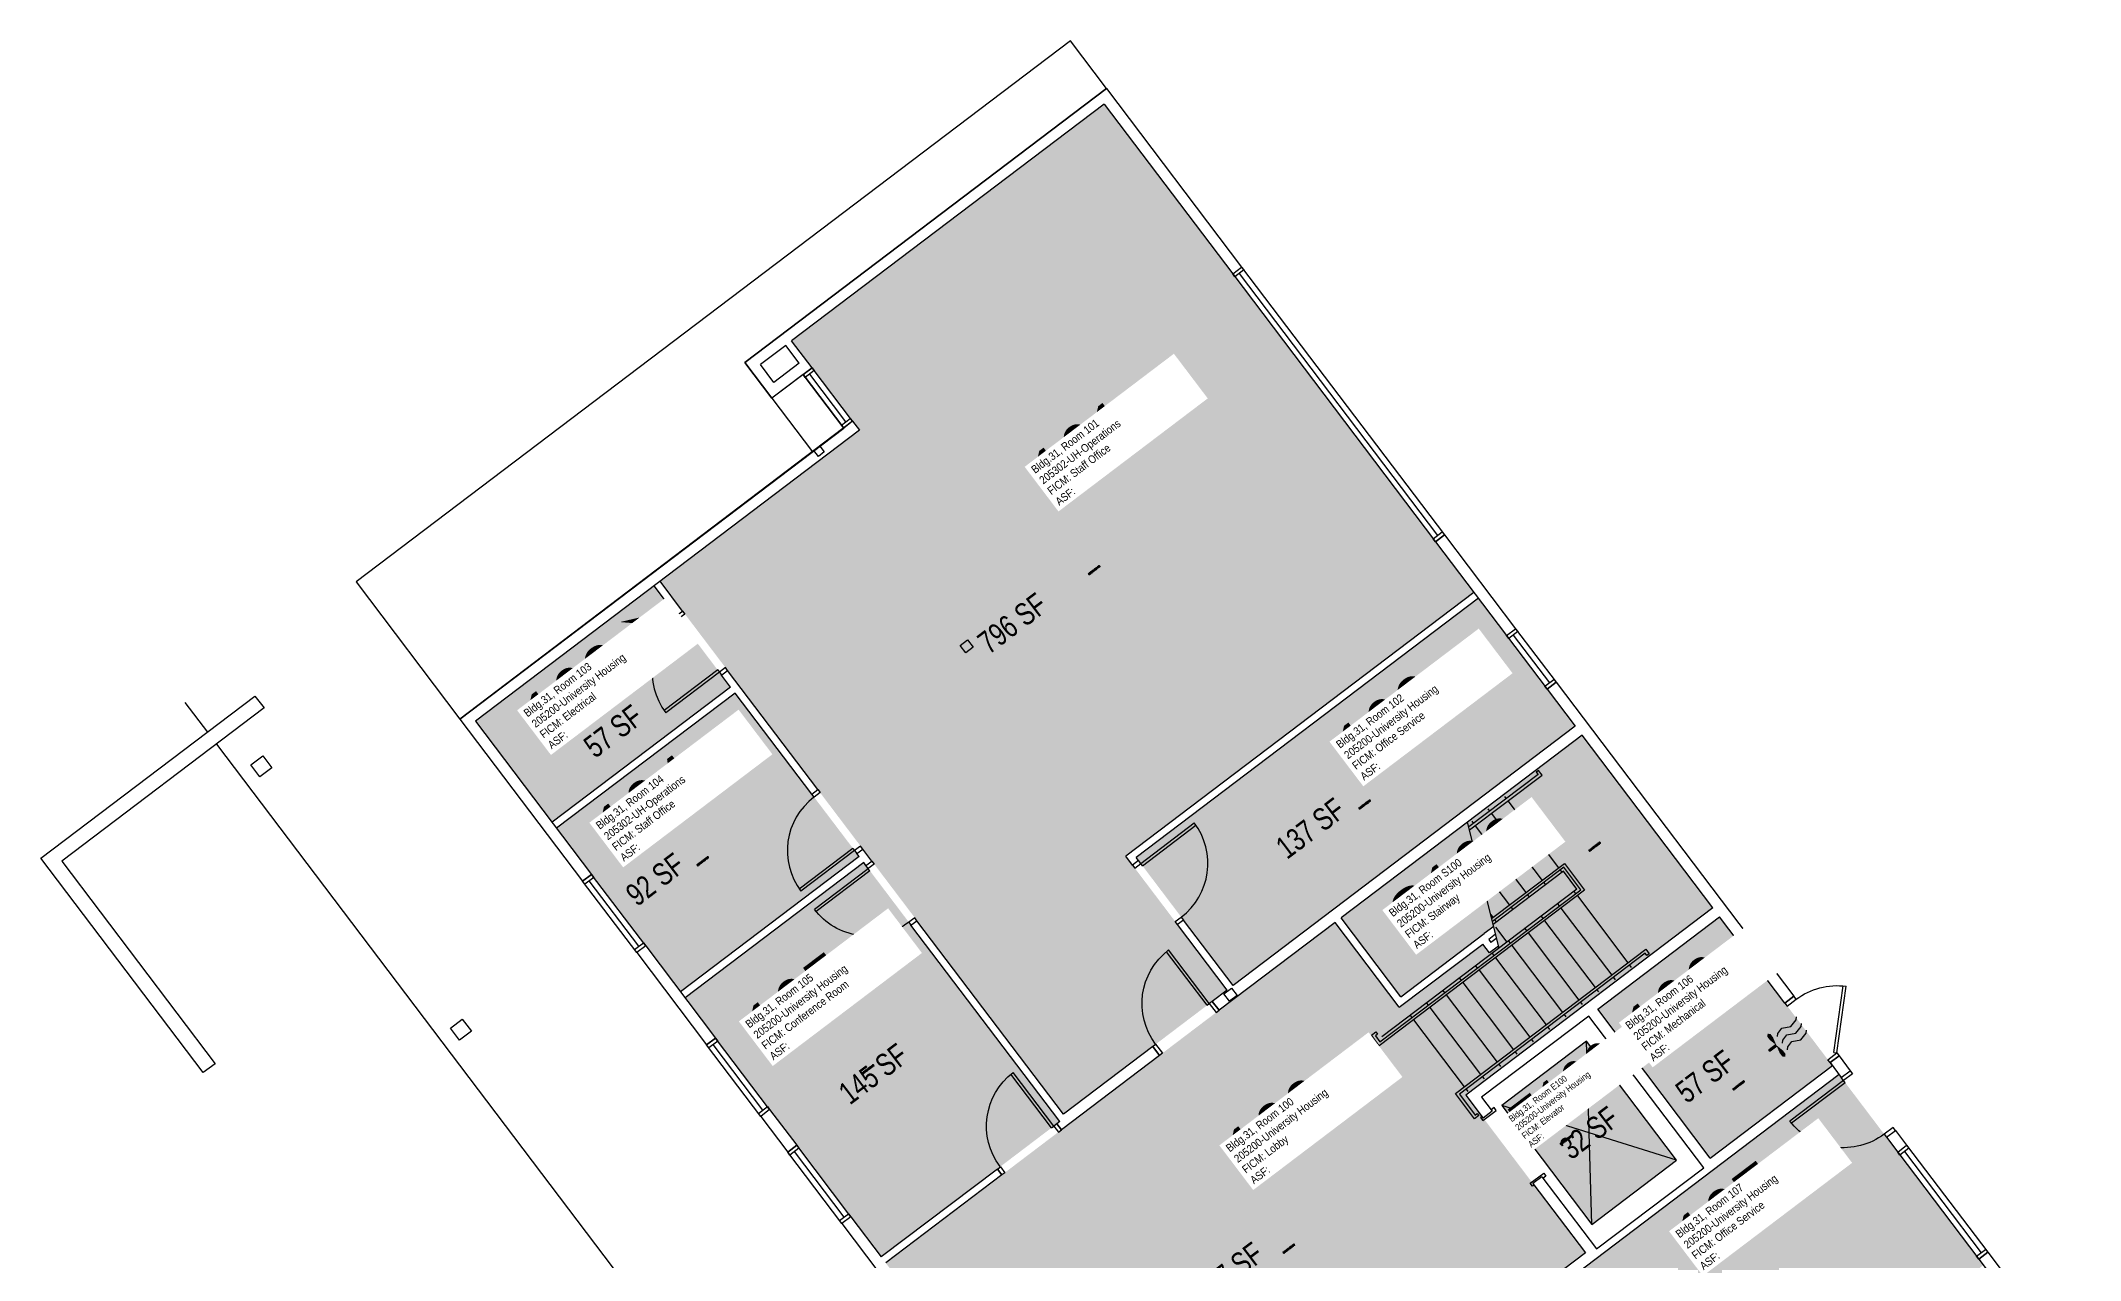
# Model space of a CAD drawing. Header units: inches. Extents: x 69224646 to 69225970, y 27679651 to 27681105.
# Drawn here: x 69224646 to 69225738, y 27680452 to 27681105 of the extents above; entities that cross this region are included whole.
import ezdxf
from ezdxf.enums import TextEntityAlignment as Align

# ---------------------------------------------------------------- set-up
doc = ezdxf.new("R2010")
doc.units = ezdxf.units.IN
doc.header["$LTSCALE"] = 10
doc.header["$MEASUREMENT"] = 0
doc.layers.get('0').update_dxf_attribs({"linetype": 'CONTINUOUS'})
for name, color, linetype in [('A-DOOR', 2, 'CONTINUOUS'), ('A-FLOR', 3, 'CONTINUOUS'), ('A-GLAZ', 1, 'CONTINUOUS'), ('A-IDEN-ICON', 4, 'CONTINUOUS'), ('A-IDEN-RNUM', 7, 'CONTINUOUS'), ('A-IDEN-SNUM', 4, 'CONTINUOUS'), ('A-IDEN-VNUM', 4, 'CONTINUOUS'), ('A-ROOF', 2, 'CONTINUOUS'), ('A-WALL', 5, 'CONTINUOUS'), ('AREA-TEXT', 3, 'CONTINUOUS'), ('Rooms-Category-Color', 7, 'CONTINUOUS'), ('Rooms-College-Color', 7, 'CONTINUOUS'), ('Rooms-Department-Color', 7, 'CONTINUOUS'), ('Rooms-Division-Color', 7, 'CONTINUOUS'), ('Rooms-Information', 7, 'CONTINUOUS')]:
    doc.layers.add(name, color=color, linetype=linetype)
doc.styles.add('CP_AREA', font='arial.ttf', dxfattribs={"height": 15})
doc.styles.add('CP_ROOMVNUMBER', font='arial.ttf', dxfattribs={"width": 0.85, "height": 0.075})
doc.styles.add('ROOMSNUMBER', font='TXT.SHX', dxfattribs={"height": 1})

# ---------------------------------------------------------------- blocks, each defined once
blk = doc.blocks.new('CPELECT')
blk.add_lwpolyline([(0.0623, 0.0629, 0, 0.03, 0), (0.0105, -0.0168, 0.03, 0.03, 0), (-0.0105, 0.0068, 0.03, 0, 0), (-0.0623, -0.0729, 0.03, 0, 0)], format="xyseb")
blk = doc.blocks.new('CPMECH')
for p, q in [((0.005, 0.025), (0.015, 0.035)), ((0.015, 0.035), (0.045, 0.045)), ((0.015, -0.005), (0.045, 0.005)), ((0.045, 0.045), (0.085, 0.025)), ((0.045, 0.005), (0.085, -0.015)), ((0.085, 0.025), (0.125, 0.035)), ((0.125, 0.035), (0.135, 0.045)), ((0.125, -0.005), (0.135, 0.005)), ((0.005, -0.015), (0.015, -0.005)), ((0.005, -0.055), (0.015, -0.045)), ((0.015, -0.045), (0.045, -0.035)), ((0.045, -0.035), (0.085, -0.055)), ((0.085, -0.015), (0.125, -0.005)), ((0.085, -0.055), (0.125, -0.045)), ((0.125, -0.045), (0.135, -0.035))]:
    blk.add_line(p, q)
at = {"const_width": 0.0075}
blk.add_lwpolyline([(-0.0682, -0.0069, 1), (-0.0618, -0.0031, 1)], format="xyb", close=True, dxfattribs=at)
at = {"const_width": 0.015}
blk.add_lwpolyline([(-0.025, -0.005), (-0.065, -0.005)], dxfattribs=at)
for points in [[(-0.025, -0.005, 0, 0.02, 0), (-0.025, 0.035, 0.02, 0.02, 0), (-0.025, 0.055, 0.02, 0, 0), (-0.025, 0.065, 0, 0, 0)], [(-0.025, -0.005, 0, 0.02, 0), (-0.025, -0.045, 0.02, 0.02, 0), (-0.025, -0.065, 0.02, 0, 0), (-0.025, -0.075, 0, 0, 0)]]:
    blk.add_lwpolyline(points, format="xyseb")
blk = doc.blocks.new('d3f45d')
for p, q in [((0, 0), (25.5, 25.5)), ((1.1, -1.1), (26.5, 24.4)), ((1.1, -1.1), (0, 0))]:
    blk.add_line(p, q)
blk.add_arc((0, 0), 36, 0, 45)
blk = doc.blocks.new('d3f')
for p, q in [((0, 0), (0, 36)), ((1.5, 0), (1.5, 36)), ((1.5, 0), (0, 0)), ((0, 0), (0, 0))]:
    blk.add_line(p, q)
blk.add_arc((0, 0), 36, 0, 90)
blk = doc.blocks.new('COL6X6')
blk.add_lwpolyline([(-3, 3), (3, 3), (3, -3), (-3, -3)], close=True)
blk = doc.blocks.new('COL8X8')
blk.add_lwpolyline([(-4, 4), (4, 4), (4, -4), (-4, -4)], close=True)

msp = doc.modelspace()

# ---------------------------------------------------------------- hatches: boundary and pattern name
at = {"layer": 'Rooms-Category-Color', "true_color": 0xfa9ba3}
for points in [[(69225215.3, 27681071.2), (69225413.4, 27680809.7), (69225226.9, 27680668.4), (69225281.2, 27680596.7), (69225193.5, 27680530.3), (69224977.4, 27680815.7), (69225084.2, 27680896.6), (69225047.9, 27680944.4)], [(69225415.8, 27680806.6), (69225467.7, 27680738), (69225284.4, 27680599.1), (69225232.5, 27680667.7)], [(69225017.6, 27680755.8), (69225084.1, 27680668.2), (69224988.4, 27680595.7), (69224922, 27680683.4)], [(69225086.5, 27680665), (69225191.5, 27680526.3), (69225095.9, 27680453.8), (69224990.8, 27680592.5)], [(69225404.2, 27680396.3), (69225440.4, 27680348.5), (69225532.1, 27680417.9), (69225573.1, 27680363.7), (69225686.3, 27680449.4), (69225609, 27680551.5)]]:
    msp.add_hatch(color=241, dxfattribs=at).paths.add_polyline_path(points)
at = {"layer": 'Rooms-Category-Color', "true_color": 0xadadad}
for points in [[(69224974.2, 27680813.2), (69225015.2, 27680759), (69224919.6, 27680686.6), (69224878.5, 27680740.8)], [(69225409.1, 27680540.5), (69225541.4, 27680640.8), (69225471.3, 27680733.2), (69225342.2, 27680635.4), (69225374.2, 27680593.2), (69225424, 27680630.8), (69225426.6, 27680620.3), (69225421.7, 27680616.6), (69225418.1, 27680621.4), (69225373.4, 27680587.5)], [(69225373.4, 27680587.5), (69225339, 27680633), (69225098.3, 27680450.6), (69225116.4, 27680426.7), (69225135.5, 27680441.2), (69225194.7, 27680363.1), (69225175.6, 27680348.6), (69225232.3, 27680273.7), (69225347.9, 27680361.2), (69225428.8, 27680254.4), (69225478.3, 27680291.8), (69225397.3, 27680398.7), (69225473.1, 27680456), (69225409.1, 27680540.5)], [(69225545, 27680636), (69225605.4, 27680556.3), (69225540, 27680506.7), (69225479.7, 27680586.5)], [(69225473.7, 27680569.4), (69225522, 27680505.7), (69225476.6, 27680471.2), (69225428.3, 27680535)]]:
    msp.add_hatch(color=253, dxfattribs=at).paths.add_polyline_path(points)
at = {"layer": 'Rooms-College-Color', "true_color": 0xadadad}
for points in [[(69225215.3, 27681071.2), (69225413.4, 27680809.7), (69225226.9, 27680668.4), (69225281.2, 27680596.7), (69225193.5, 27680530.3), (69224977.4, 27680815.7), (69225084.2, 27680896.6), (69225047.9, 27680944.4)], [(69224974.2, 27680813.2), (69225015.2, 27680759), (69224919.6, 27680686.6), (69224878.5, 27680740.8)], [(69225415.8, 27680806.6), (69225467.7, 27680738), (69225284.4, 27680599.1), (69225232.5, 27680667.7)], [(69225017.6, 27680755.8), (69225084.1, 27680668.2), (69224988.4, 27680595.7), (69224922, 27680683.4)], [(69225409.1, 27680540.5), (69225541.4, 27680640.8), (69225471.3, 27680733.2), (69225342.2, 27680635.4), (69225374.2, 27680593.2), (69225424, 27680630.8), (69225426.6, 27680620.3), (69225421.7, 27680616.6), (69225418.1, 27680621.4), (69225373.4, 27680587.5)], [(69225086.5, 27680665), (69225191.5, 27680526.3), (69225095.9, 27680453.8), (69224990.8, 27680592.5)], [(69225373.4, 27680587.5), (69225339, 27680633), (69225098.3, 27680450.6), (69225116.4, 27680426.7), (69225135.5, 27680441.2), (69225194.7, 27680363.1), (69225175.6, 27680348.6), (69225232.3, 27680273.7), (69225347.9, 27680361.2), (69225428.8, 27680254.4), (69225478.3, 27680291.8), (69225397.3, 27680398.7), (69225473.1, 27680456), (69225409.1, 27680540.5)], [(69225545, 27680636), (69225605.4, 27680556.3), (69225540, 27680506.7), (69225479.7, 27680586.5)], [(69225473.7, 27680569.4), (69225522, 27680505.7), (69225476.6, 27680471.2), (69225428.3, 27680535)], [(69225404.2, 27680396.3), (69225440.4, 27680348.5), (69225532.1, 27680417.9), (69225573.1, 27680363.7), (69225686.3, 27680449.4), (69225609, 27680551.5)]]:
    msp.add_hatch(color=253, dxfattribs=at).paths.add_polyline_path(points)
at = {"layer": 'Rooms-Department-Color', "true_color": 0x604aed}
for points in [[(69225215.3, 27681071.2), (69225413.4, 27680809.7), (69225226.9, 27680668.4), (69225281.2, 27680596.7), (69225193.5, 27680530.3), (69224977.4, 27680815.7), (69225084.2, 27680896.6), (69225047.9, 27680944.4)], [(69225415.8, 27680806.6), (69225467.7, 27680738), (69225284.4, 27680599.1), (69225232.5, 27680667.7)], [(69225017.6, 27680755.8), (69225084.1, 27680668.2), (69224988.4, 27680595.7), (69224922, 27680683.4)], [(69225086.5, 27680665), (69225191.5, 27680526.3), (69225095.9, 27680453.8), (69224990.8, 27680592.5)], [(69225404.2, 27680396.3), (69225440.4, 27680348.5), (69225532.1, 27680417.9), (69225573.1, 27680363.7), (69225686.3, 27680449.4), (69225609, 27680551.5)]]:
    msp.add_hatch(color=173, dxfattribs=at).paths.add_polyline_path(points)
at = {"layer": 'Rooms-Department-Color', "true_color": 0xacacac}
for points in [[(69224974.2, 27680813.2), (69225015.2, 27680759), (69224919.6, 27680686.6), (69224878.5, 27680740.8)], [(69225409.1, 27680540.5), (69225541.4, 27680640.8), (69225471.3, 27680733.2), (69225342.2, 27680635.4), (69225374.2, 27680593.2), (69225424, 27680630.8), (69225426.6, 27680620.3), (69225421.7, 27680616.6), (69225418.1, 27680621.4), (69225373.4, 27680587.5)], [(69225373.4, 27680587.5), (69225339, 27680633), (69225098.3, 27680450.6), (69225116.4, 27680426.7), (69225135.5, 27680441.2), (69225194.7, 27680363.1), (69225175.6, 27680348.6), (69225232.3, 27680273.7), (69225347.9, 27680361.2), (69225428.8, 27680254.4), (69225478.3, 27680291.8), (69225397.3, 27680398.7), (69225473.1, 27680456), (69225409.1, 27680540.5)], [(69225545, 27680636), (69225605.4, 27680556.3), (69225540, 27680506.7), (69225479.7, 27680586.5)], [(69225473.7, 27680569.4), (69225522, 27680505.7), (69225476.6, 27680471.2), (69225428.3, 27680535)]]:
    msp.add_hatch(color=253, dxfattribs=at).paths.add_polyline_path(points)
at = {"layer": 'Rooms-Division-Color', "true_color": 0x604aed}
for points in [[(69225215.3, 27681071.2), (69225413.4, 27680809.7), (69225226.9, 27680668.4), (69225281.2, 27680596.7), (69225193.5, 27680530.3), (69224977.4, 27680815.7), (69225084.2, 27680896.6), (69225047.9, 27680944.4)], [(69225415.8, 27680806.6), (69225467.7, 27680738), (69225284.4, 27680599.1), (69225232.5, 27680667.7)], [(69225017.6, 27680755.8), (69225084.1, 27680668.2), (69224988.4, 27680595.7), (69224922, 27680683.4)], [(69225086.5, 27680665), (69225191.5, 27680526.3), (69225095.9, 27680453.8), (69224990.8, 27680592.5)], [(69225404.2, 27680396.3), (69225440.4, 27680348.5), (69225532.1, 27680417.9), (69225573.1, 27680363.7), (69225686.3, 27680449.4), (69225609, 27680551.5)]]:
    msp.add_hatch(color=173, dxfattribs=at).paths.add_polyline_path(points)
at = {"layer": 'Rooms-Division-Color', "true_color": 0xadadad}
for points in [[(69224974.2, 27680813.2), (69225015.2, 27680759), (69224919.6, 27680686.6), (69224878.5, 27680740.8)], [(69225409.1, 27680540.5), (69225541.4, 27680640.8), (69225471.3, 27680733.2), (69225342.2, 27680635.4), (69225374.2, 27680593.2), (69225424, 27680630.8), (69225426.6, 27680620.3), (69225421.7, 27680616.6), (69225418.1, 27680621.4), (69225373.4, 27680587.5)], [(69225373.4, 27680587.5), (69225339, 27680633), (69225098.3, 27680450.6), (69225116.4, 27680426.7), (69225135.5, 27680441.2), (69225194.7, 27680363.1), (69225175.6, 27680348.6), (69225232.3, 27680273.7), (69225347.9, 27680361.2), (69225428.8, 27680254.4), (69225478.3, 27680291.8), (69225397.3, 27680398.7), (69225473.1, 27680456), (69225409.1, 27680540.5)], [(69225545, 27680636), (69225605.4, 27680556.3), (69225540, 27680506.7), (69225479.7, 27680586.5)], [(69225473.7, 27680569.4), (69225522, 27680505.7), (69225476.6, 27680471.2), (69225428.3, 27680535)]]:
    msp.add_hatch(color=253, dxfattribs=at).paths.add_polyline_path(points)

# ---------------------------------------------------------------- linework, layer by layer
at = {"layer": 'A-DOOR'}
for points in [[(69224987.4, 27680795.7), (69224986.2, 27680797.3), (69224989.4, 27680799.7), (69224990.6, 27680798.1)], [(69225013.6, 27680767.8), (69225012.4, 27680769.4), (69225009.2, 27680767), (69225010.4, 27680765.4)], [(69225059.9, 27680700.1), (69225058.7, 27680701.6), (69225061.9, 27680704.1), (69225063.1, 27680702.5)], [(69225086, 27680672.2), (69225084.8, 27680673.8), (69225081.6, 27680671.4), (69225082.8, 27680669.8)], [(69225088.9, 27680661.8), (69225087.7, 27680663.4), (69225090.9, 27680665.8), (69225092.1, 27680664.2)], [(69225234.9, 27680664.5), (69225233.7, 27680666.1), (69225230.5, 27680663.7), (69225231.7, 27680662.1)], [(69225110.6, 27680633.1), (69225111.8, 27680631.5), (69225115, 27680633.9), (69225113.8, 27680635.5)], [(69225256.6, 27680635.8), (69225257.8, 27680634.2), (69225254.6, 27680631.8), (69225253.4, 27680633.4)], [(69225276.9, 27680585.9), (69225273.2, 27680590.7), (69225271.6, 27680589.5), (69225275.3, 27680584.7)], [(69225586, 27680591.8), (69225584.8, 27680593.4), (69225580, 27680589.7), (69225581.2, 27680588.1)], [(69225242.9, 27680567.7), (69225246.6, 27680562.9), (69225245, 27680561.7), (69225241.3, 27680566.5)], [(69225607.8, 27680563.1), (69225609, 27680561.5), (69225604.2, 27680557.9), (69225603, 27680559.4)], [(69225611.4, 27680548.3), (69225610.2, 27680549.9), (69225615, 27680553.5), (69225616.2, 27680551.9)], [(69225192.4, 27680521.9), (69225189.9, 27680525.1), (69225188.3, 27680523.9), (69225190.8, 27680520.7)], [(69225639.2, 27680521.6), (69225638, 27680523.2), (69225633.2, 27680519.6), (69225634.4, 27680518)], [(69225160.5, 27680497.7), (69225158.1, 27680500.9), (69225159.7, 27680502.1), (69225162.1, 27680498.9)]]:
    msp.add_lwpolyline(points, close=True, dxfattribs=at)
for points in [[(69225417.8, 27680529), (69225417, 27680528.4), (69225418.2, 27680526.8), (69225425.4, 27680532.2), (69225424.2, 27680533.8), (69225422.6, 27680532.6)], [(69225445.6, 27680492.3), (69225444.8, 27680491.7), (69225443.6, 27680493.3), (69225450.8, 27680498.7), (69225452, 27680497.1), (69225450.4, 27680495.9)]]:
    msp.add_lwpolyline(points, dxfattribs=at)
at = {"layer": 'A-FLOR'}
for p, q in [((69225420.9, 27680693.8), (69225421.8, 27680692.6)), ((69225429.7, 27680700.4), (69225430.6, 27680699.2)), ((69225431.5, 27680698), (69225458.7, 27680662.2)), ((69225426.9, 27680619.2), (69225410, 27680686.7)), ((69225412.2, 27680687.1), (69225413.1, 27680685.9)), ((69225414, 27680684.7), (69225441.2, 27680648.9)), ((69225422.7, 27680691.4), (69225449.9, 27680655.5)), ((69225415.5, 27680664.5), (69225432.4, 27680642.2)), ((69225459.6, 27680661), (69225460.5, 27680659.8)), ((69225468.5, 27680650.8), (69225364.1, 27680571.7)), ((69225461.3, 27680660.4), (69225423.7, 27680631.9)), ((69225450.8, 27680654.3), (69225451.7, 27680653.1)), ((69225468.5, 27680650.8), (69225461.3, 27680660.4)), ((69225433.3, 27680641), (69225434.2, 27680639.8)), ((69225442.1, 27680647.7), (69225443, 27680646.5)), ((69225458.2, 27680643), (69225459.1, 27680641.8)), ((69225460, 27680640.6), (69225487.2, 27680604.7)), ((69225466.9, 27680649.6), (69225467.9, 27680648.4)), ((69225468.8, 27680647.2), (69225495.9, 27680611.3)), ((69225422.4, 27680637.2), (69225423.6, 27680635.6)), ((69225424.5, 27680634.4), (69225425.4, 27680633.2)), ((69225440.6, 27680629.7), (69225441.6, 27680628.5)), ((69225449.4, 27680636.3), (69225450.3, 27680635.1)), ((69225451.2, 27680633.9), (69225478.4, 27680598.1)), ((69225431.9, 27680623), (69225432.8, 27680621.8)), ((69225433.7, 27680620.6), (69225460.9, 27680584.8)), ((69225442.5, 27680627.3), (69225469.6, 27680591.4)), ((69225414.3, 27680609.7), (69225415.2, 27680608.5)), ((69225416.2, 27680607.4), (69225443.3, 27680571.5)), ((69225423.1, 27680616.4), (69225424, 27680615.2)), ((69225424.9, 27680614), (69225452.1, 27680578.1)), ((69225496.8, 27680610.1), (69225497.7, 27680608.9)), ((69225396.8, 27680596.5), (69225397.7, 27680595.3)), ((69225405.6, 27680603.1), (69225406.5, 27680601.9)), ((69225407.4, 27680600.7), (69225434.6, 27680564.8)), ((69225479.3, 27680596.9), (69225480.2, 27680595.7)), ((69225488.1, 27680603.5), (69225489, 27680602.3)), ((69225388, 27680589.8), (69225388.9, 27680588.6)), ((69225389.8, 27680587.4), (69225417, 27680551.6)), ((69225398.6, 27680594.1), (69225425.8, 27680558.2)), ((69225470.5, 27680590.2), (69225471.4, 27680589)), ((69225379.3, 27680583.2), (69225380.2, 27680582)), ((69225381.1, 27680580.8), (69225408.2, 27680544.9)), ((69225453, 27680576.9), (69225453.9, 27680575.7)), ((69225461.8, 27680583.6), (69225462.7, 27680582.4)), ((69225435.5, 27680563.6), (69225436.4, 27680562.4)), ((69225444.2, 27680570.3), (69225445.1, 27680569.1)), ((69225476.6, 27680471.2), (69225473.7, 27680569.4)), ((69225426.7, 27680557), (69225427.6, 27680555.8)), ((69225409.2, 27680543.7), (69225410.1, 27680542.5)), ((69225417.9, 27680550.4), (69225418.8, 27680549.2)), ((69225522, 27680505.7), (69225428.3, 27680535))]:
    msp.add_line(p, q, dxfattribs=at)
for points in [[(69225411, 27680682.5), (69225449.9, 27680711.9), (69225448, 27680714.3), (69225446.8, 27680713.4), (69225447.8, 27680712.2), (69225410.6, 27680684.1)], [(69225422.9, 27680635.1), (69225461.9, 27680664.6), (69225472.7, 27680650.2), (69225362.7, 27680566.9), (69225358.5, 27680572.5), (69225360.9, 27680574.3), (69225361.8, 27680573.1), (69225360.6, 27680572.2), (69225363, 27680569), (69225470.6, 27680650.5), (69225461.6, 27680662.5), (69225423.3, 27680633.5)]]:
    msp.add_lwpolyline(points, dxfattribs=at)
for points in [[(69225416.1, 27680529.6), (69225413.7, 27680527.7), (69225403.5, 27680541.3), (69225505.5, 27680618.6), (69225507.3, 27680616.2), (69225506.1, 27680615.3), (69225505.2, 27680616.5), (69225405.6, 27680541), (69225414, 27680529.8), (69225415.2, 27680530.7)], [(69225428.3, 27680535), (69225476.6, 27680471.2), (69225522, 27680505.7), (69225473.7, 27680569.4)]]:
    msp.add_lwpolyline(points, close=True, dxfattribs=at)
at = {"layer": 'A-GLAZ'}
for p, q in [((69225284.2, 27680980.3), (69225392.9, 27680836.8)), ((69225394, 27680840.2), (69225287.8, 27680980.5)), ((69225288.9, 27680983.9), (69225397.6, 27680840.5)), ((69225054, 27680926.4), (69225075.8, 27680897.7)), ((69225076.9, 27680901.1), (69225057.6, 27680926.6)), ((69225080.5, 27680901.4), (69225058.8, 27680930)), ((69225430.9, 27680786.6), (69225452.6, 27680757.9)), ((69225434.5, 27680786.8), (69225453.8, 27680761.3)), ((69225435.7, 27680790.2), (69225457.4, 27680761.6)), ((69224964.9, 27680616.8), (69224935.9, 27680655.1)), ((69224966.1, 27680620.2), (69224939.5, 27680655.3)), ((69224969.7, 27680620.4), (69224940.7, 27680658.7)), ((69225031.3, 27680529.1), (69225002.3, 27680567.4)), ((69225032.5, 27680532.5), (69225005.9, 27680567.6)), ((69225036.1, 27680532.7), (69225007.1, 27680571)), ((69225074.8, 27680471.7), (69225045.8, 27680510)), ((69225076, 27680475.1), (69225049.4, 27680510.2)), ((69225079.6, 27680475.3), (69225050.6, 27680513.6)), ((69225640.4, 27680510), (69225683.9, 27680452.6)), ((69225644, 27680510.2), (69225685.1, 27680456)), ((69225645.2, 27680513.6), (69225688.7, 27680456.3))]:
    msp.add_line(p, q, dxfattribs=at)
for points in [[(69225288.9, 27680983.9), (69225290.2, 27680982.4), (69225285.4, 27680978.7), (69225284.2, 27680980.3)], [(69225058.8, 27680930), (69225060, 27680928.5), (69225055.2, 27680924.8), (69225054, 27680926.4)], [(69225079.3, 27680902.9), (69225080.5, 27680901.4), (69225075.8, 27680897.7), (69225074.6, 27680899.3)], [(69225396.4, 27680842.1), (69225397.6, 27680840.5), (69225392.9, 27680836.8), (69225391.6, 27680838.4)], [(69225435.7, 27680790.2), (69225436.9, 27680788.7), (69225432.1, 27680785), (69225430.9, 27680786.6)], [(69225456.2, 27680763.1), (69225457.4, 27680761.6), (69225452.6, 27680757.9), (69225451.4, 27680759.5)], [(69224940.7, 27680658.7), (69224941.9, 27680657.1), (69224937.1, 27680653.5), (69224935.9, 27680655.1)], [(69224968.5, 27680622), (69224969.7, 27680620.4), (69224964.9, 27680616.8), (69224963.7, 27680618.4)], [(69225007.1, 27680571), (69225008.3, 27680569.4), (69225003.5, 27680565.8), (69225002.3, 27680567.4)], [(69225034.9, 27680534.3), (69225036.1, 27680532.7), (69225031.3, 27680529.1), (69225030.1, 27680530.7)], [(69225050.6, 27680513.6), (69225051.8, 27680512), (69225047, 27680508.4), (69225045.8, 27680510)], [(69225645.2, 27680513.6), (69225646.4, 27680512.1), (69225641.6, 27680508.4), (69225640.4, 27680510)], [(69225078.4, 27680476.9), (69225079.6, 27680475.3), (69225074.8, 27680471.7), (69225073.6, 27680473.3)], [(69225687.5, 27680457.8), (69225688.7, 27680456.3), (69225683.9, 27680452.6), (69225682.7, 27680454.2)]]:
    msp.add_lwpolyline(points, close=True, dxfattribs=at)
at = {"layer": 'A-ROOF'}
for p, q in [((69225037.3, 27680913.7), (69225059, 27680885)), ((69224722.9, 27680750.8), (69224734.9, 27680734.9)), ((69224739.8, 27680728.5), (69225556.1, 27679650.8)), ((69225425, 27680630.4), (69225431.1, 27680622.4))]:
    msp.add_line(p, q, dxfattribs=at)
msp.add_lwpolyline([(69225054, 27680926.4), (69225037.3, 27680913.7), (69225022.8, 27680932.9), (69225216.5, 27681079.6), (69225197.2, 27681105.1), (69224814.6, 27680815.3), (69224870.1, 27680741.9), (69225075.8, 27680897.7)], close=True, dxfattribs=at)
at = {"layer": 'A-WALL'}
for p, q in [((69225216.5, 27681079.6), (69225022.8, 27680932.9)), ((69225216.5, 27681079.6), (69225288.9, 27680983.9)), ((69225215.3, 27681071.2), (69225047.9, 27680944.4)), ((69225215.3, 27681071.2), (69225284.2, 27680980.3)), ((69225284.2, 27680980.3), (69225288.9, 27680983.9)), ((69225044.7, 27680942), (69225031.2, 27680931.7)), ((69225052, 27680932.4), (69225044.7, 27680942)), ((69225058.8, 27680930), (69225047.9, 27680944.4)), ((69225022.8, 27680932.9), (69225037.3, 27680913.7)), ((69225038.4, 27680922.2), (69225031.2, 27680931.7)), ((69225058.8, 27680930), (69225037.3, 27680913.7)), ((69225052, 27680932.4), (69225038.4, 27680922.2)), ((69225080.5, 27680901.4), (69224870.1, 27680741.9)), ((69225080.5, 27680901.4), (69225084.2, 27680896.6)), ((69225084.2, 27680896.6), (69224878.5, 27680740.8)), ((69225392.9, 27680836.8), (69225397.6, 27680840.5)), ((69225392.9, 27680836.8), (69225430.9, 27680786.6)), ((69225397.6, 27680840.5), (69225435.7, 27680790.2)), ((69224989.4, 27680799.7), (69224977.4, 27680815.7)), ((69224986.2, 27680797.3), (69224974.2, 27680813.2)), ((69225413.4, 27680809.7), (69225226.9, 27680668.4)), ((69225415.8, 27680806.6), (69225232.5, 27680667.7)), ((69224986.2, 27680797.3), (69224989.4, 27680799.7)), ((69225430.9, 27680786.6), (69225435.7, 27680790.2)), ((69225015.2, 27680759), (69224919.6, 27680686.6)), ((69225010.4, 27680765.4), (69225013.6, 27680767.8)), ((69225015.2, 27680759), (69225010.4, 27680765.4)), ((69225061.9, 27680704.1), (69225013.6, 27680767.8)), ((69225452.6, 27680757.9), (69225457.4, 27680761.6)), ((69225457.4, 27680761.6), (69225584.8, 27680593.4)), ((69225017.6, 27680755.8), (69224922, 27680683.4)), ((69225058.7, 27680701.6), (69225017.6, 27680755.8)), ((69225452.6, 27680757.9), (69225467.7, 27680738)), ((69224870.1, 27680741.9), (69224935.9, 27680655.1)), ((69224878.5, 27680740.8), (69224940.7, 27680658.7)), ((69225467.7, 27680738), (69225284.4, 27680599.1)), ((69225471.3, 27680733.2), (69225410, 27680686.7)), ((69225541.4, 27680640.8), (69225471.3, 27680733.2)), ((69225058.7, 27680701.6), (69225061.9, 27680704.1)), ((69225410, 27680686.7), (69225342.2, 27680635.4)), ((69225082.8, 27680669.8), (69225086, 27680672.2)), ((69225090.9, 27680665.8), (69225086, 27680672.2)), ((69225084.1, 27680668.2), (69224988.4, 27680595.7)), ((69225086.5, 27680665), (69224990.8, 27680592.5)), ((69225084.1, 27680668.2), (69225082.8, 27680669.8)), ((69225087.7, 27680663.4), (69225086.5, 27680665)), ((69225087.7, 27680663.4), (69225090.9, 27680665.8)), ((69225230.5, 27680663.7), (69225226.9, 27680668.4)), ((69225233.7, 27680666.1), (69225230.5, 27680663.7)), ((69225233.7, 27680666.1), (69225232.5, 27680667.7)), ((69224940.7, 27680658.7), (69224935.9, 27680655.1)), ((69225541.4, 27680640.8), (69225409.1, 27680540.5)), ((69225111.8, 27680631.5), (69225115, 27680633.9)), ((69225191.5, 27680526.3), (69225111.8, 27680631.5)), ((69225193.5, 27680530.3), (69225115, 27680633.9)), ((69225257.8, 27680634.2), (69225254.6, 27680631.8)), ((69225281.2, 27680596.7), (69225254.6, 27680631.8)), ((69225284.4, 27680599.1), (69225257.8, 27680634.2)), ((69225339, 27680633), (69225276.9, 27680585.9)), ((69225373.4, 27680587.5), (69225339, 27680633)), ((69225374.2, 27680593.2), (69225342.2, 27680635.4)), ((69225424, 27680630.8), (69225418.9, 27680627)), ((69225479.7, 27680586.5), (69225545, 27680636)), ((69225580, 27680589.7), (69225545, 27680636)), ((69224969.7, 27680620.4), (69224964.9, 27680616.8)), ((69224969.7, 27680620.4), (69225007.1, 27680571)), ((69225373.4, 27680587.5), (69225418.1, 27680621.4)), ((69225374.2, 27680593.2), (69225418.9, 27680627)), ((69225421.7, 27680616.6), (69225418.1, 27680621.4)), ((69225425, 27680626.6), (69225421.3, 27680623.8)), ((69225421.3, 27680623.8), (69225422.5, 27680622.2)), ((69225426.6, 27680620.3), (69225421.7, 27680616.6)), ((69225425.6, 27680624.5), (69225422.5, 27680622.2)), ((69224964.9, 27680616.8), (69225002.3, 27680567.4)), ((69225281.2, 27680596.7), (69225273.2, 27680590.7)), ((69225273.2, 27680590.7), (69225276.9, 27680585.9)), ((69225540, 27680506.7), (69225479.7, 27680586.5)), ((69225580, 27680589.7), (69225584.8, 27680593.4)), ((69225474.9, 27680582.8), (69225417.5, 27680539.4)), ((69225536.5, 27680501.5), (69225474.9, 27680582.8)), ((69225007.1, 27680571), (69225002.3, 27680567.4)), ((69225241.3, 27680566.5), (69225193.5, 27680530.3)), ((69225241.3, 27680566.5), (69225245, 27680561.7)), ((69225245, 27680561.7), (69225192.4, 27680521.9)), ((69225609, 27680551.5), (69225404.2, 27680396.3)), ((69225540, 27680506.7), (69225605.4, 27680556.3)), ((69225604.2, 27680557.9), (69225609, 27680561.5)), ((69225604.2, 27680557.9), (69225610.2, 27680549.9)), ((69225605.4, 27680556.3), (69225604.2, 27680557.9)), ((69225609, 27680561.5), (69225615, 27680553.5)), ((69225610.2, 27680549.9), (69225615, 27680553.5)), ((69225409.1, 27680540.5), (69225418.4, 27680528.2)), ((69225036.1, 27680532.7), (69225031.3, 27680529.1)), ((69225036.1, 27680532.7), (69225050.6, 27680513.6)), ((69225417.5, 27680539.4), (69225423.2, 27680531.8)), ((69225423.2, 27680531.8), (69225418.4, 27680528.2)), ((69225031.3, 27680529.1), (69225045.8, 27680510)), ((69225191.5, 27680526.3), (69225189.9, 27680525.1)), ((69225189.9, 27680525.1), (69225192.4, 27680521.9)), ((69225634.4, 27680518), (69225639.2, 27680521.6)), ((69225639.2, 27680521.6), (69225645.2, 27680513.6)), ((69225050.6, 27680513.6), (69225045.8, 27680510)), ((69225634.4, 27680518), (69225640.4, 27680510)), ((69225640.4, 27680510), (69225645.2, 27680513.6)), ((69225158.1, 27680500.9), (69225095.9, 27680453.8)), ((69225160.5, 27680497.7), (69225098.3, 27680450.6)), ((69225158.1, 27680500.9), (69225160.5, 27680497.7)), ((69225449.8, 27680496.7), (69225445, 27680493.1)), ((69225449.8, 27680496.7), (69225479.1, 27680458.1)), ((69225479.1, 27680458.1), (69225536.5, 27680501.5)), ((69225445, 27680493.1), (69225473.1, 27680456)), ((69225079.6, 27680475.3), (69225074.8, 27680471.7)), ((69225079.6, 27680475.3), (69225095.9, 27680453.8)), ((69225074.8, 27680471.7), (69225118.9, 27680413.5)), ((69225473.1, 27680456), (69225397.3, 27680398.7)), ((69225683.9, 27680452.6), (69225688.7, 27680456.3)), ((69225688.7, 27680456.3), (69225738.2, 27680390.9)), ((69225683.9, 27680452.6), (69225733.4, 27680387.3))]:
    msp.add_line(p, q, dxfattribs=at)
msp.add_lwpolyline([(69224760.4, 27680754.2), (69224765.3, 27680747.8), (69224656.9, 27680665.7), (69224739, 27680557.3), (69224732.6, 27680552.5), (69224645.7, 27680667.3)], close=True, dxfattribs=at)

# ---------------------------------------------------------------- block references
at = {"layer": 'A-DOOR'}
for p, rotation in [((69225009.2, 27680767), 127.1437749933866), ((69225081.6, 27680671.4), 127.1437749933874), ((69225234.9, 27680664.5), 307.1437749933874)]:
    msp.add_blockref('d3f', p, dxfattribs=dict(at, rotation=rotation))
at = {"layer": 'A-DOOR', "xscale": -1}
for name, p, rotation in [('d3f', (69225088.8, 27680661.7), 127.1437749933874), ('d3f', (69225271.6, 27680589.5), 37.14377499338739), ('d3f45d', (69225607.8, 27680563.1), 307.1437749933874), ('d3f', (69225188.3, 27680523.9), 37.14377499339323), ('d3f', (69225611.4, 27680548.3), 127.1437749933874)]:
    msp.add_blockref(name, p, dxfattribs=dict(at, rotation=rotation))
at = {"layer": 'A-IDEN-ICON'}
for name, p, xscale, yscale, zscale, rotation in [('CPELECT', (69224968.3, 27680793.1), 129.1745109585904, 129.1745109585904, 129.1745109585904, 307.1437749933874), ('CPMECH', (69225577.3, 27680569.3), 111.0391089211314, 111.0391089211314, 111.0391089211314, 37.13999999999999)]:
    msp.add_blockref(name, p, dxfattribs=dict(at, xscale=xscale, yscale=yscale, zscale=zscale, rotation=rotation))
at = {"layer": 'A-WALL', "rotation": 307.1437749933874}
for p, xscale, yscale, zscale in [((69225062.6, 27680885.3), 0.6666666666666666, 0.6666666666666666, 0.6666666666666666), ((69225141.7, 27680780.8), 0.8333333333333334, 0.8333333333333334, 0.8333333333333334), ((69225283, 27680594.3), 0.8333333333333334, 0.8333333333333334, 0.8333333333333334)]:
    msp.add_blockref('COL6X6', p, dxfattribs=dict(at, xscale=xscale, yscale=yscale, zscale=zscale))
for p in [(69224763.8, 27680716.6), (69224870.7, 27680575.5)]:
    msp.add_blockref('COL8X8', p, dxfattribs=at)

# ---------------------------------------------------------------- texts
at = {"layer": 'A-IDEN-RNUM', "style": 'ROOMSNUMBER', "width": 0.85}
for s, p in [('0101-00', (69225207.2, 27680818.9)), ('0103-00', (69224934.3, 27680751.2)), ('0102-00', (69225352.1, 27680693.4)), ('S100-00', (69225475.3, 27680670.8)), ('0104-00', (69224997.5, 27680663)), ('0105-00', (69225086.1, 27680551.6)), ('0106-00', (69225552.5, 27680543)), ('E100-00', (69225460, 27680513.7)), ('0100-00', (69225311.5, 27680455.5))]:
    msp.add_text(s, height=1, rotation=37.14, dxfattribs=at).set_placement(p)
at = {"layer": 'A-IDEN-SNUM', "style": 'ROOMSNUMBER', "width": 0.85}
for s, p in [('0310010100', (69225207.2, 27680818.9)), ('0310010300', (69224934.3, 27680751.2)), ('0310010200', (69225352.1, 27680693.4)), ('0310S10000', (69225475.3, 27680670.8)), ('0310010400', (69224997.5, 27680663)), ('0310010500', (69225086.1, 27680551.6)), ('0310010600', (69225552.5, 27680543)), ('0310E10000', (69225460, 27680513.7)), ('0310010000', (69225311.5, 27680455.5))]:
    msp.add_text(s, height=1, rotation=37.14, dxfattribs=at).set_placement(p)
at = {"layer": 'A-IDEN-VNUM', "style": 'CP_ROOMVNUMBER', "width": 0.85}
for s, height, p in [('101', 30, (69225191.3, 27680856)), ('103', 30, (69224919.4, 27680725.6)), ('102', 30, (69225354.6, 27680708.8)), ('104', 30, (69224958.1, 27680665.4)), ('S100', 30, (69225382.9, 27680618.6)), ('105', 30, (69225038.2, 27680559)), ('106', 30, (69225509.6, 27680558.3)), ('E100', 24, (69225444.1, 27680512.2)), ('100', 30, (69225295.6, 27680492.6)), ('107', 30, (69225536.5, 27680446.6))]:
    msp.add_text(s, height=height, rotation=37.14, dxfattribs=at).set_placement(p)
at = {"layer": 'AREA-TEXT', "style": 'CP_AREA', "width": 0.75}
for s, p in [('796 SF', (69225166.1, 27680793.2)), ('57 SF', (69224952.3, 27680735.4)), ('137 SF', (69225325.8, 27680683.4)), ('92 SF', (69224974.8, 27680656)), ('145 SF', (69225091.6, 27680551.9)), ('57 SF', (69225537.2, 27680550.5)), ('32 SF', (69225475.2, 27680520.3)), ('507 SF', (69225282, 27680445.5))]:
    msp.add_text(s, height=12, rotation=37.14, dxfattribs=at).set_placement(p, align=Align.MIDDLE_CENTER)

# ---------------------------------------------------------------- next in the draw order: texts
at = {"layer": 'Rooms-Information', "char_height": 4.286, "width": 96, "attachment_point": 7, "rotation": 37.14, "style": 'CP_ROOMVNUMBER', "bg_fill": 3, "box_fill_scale": 1.5, "bg_fill_color": 256, "bg_fill_true_color": 13158600, "bg_fill_transparency": 0}
for s, insert in [('Bldg.31, Room 101^M^J205302-UH-Operations^M^JFICM: Staff Office^M^JASF: ', (69225191.3, 27680856)), ('Bldg.31, Room 103^M^J205200-University Housing^M^JFICM: Electrical^M^JASF: ', (69224919.4, 27680725.6)), ('Bldg.31, Room 102^M^J205200-University Housing^M^JFICM: Office Service^M^JASF: ', (69225354.6, 27680708.8)), ('Bldg.31, Room S100^M^J205200-University Housing^M^JFICM: Stairway^M^JASF: ', (69225382.9, 27680618.6)), ('Bldg.31, Room 105^M^J205200-University Housing^M^JFICM: Conference Room^M^JASF: ', (69225038.2, 27680559)), ('Bldg.31, Room 106^M^J205200-University Housing^M^JFICM: Mechanical^M^JASF: ', (69225509.6, 27680558.3)), ('Bldg.31, Room 100^M^J205200-University Housing^M^JFICM: Lobby^M^JASF: ', (69225295.6, 27680492.6)), ('Bldg.31, Room 107^M^J205200-University Housing^M^JFICM: Office Service^M^JASF: ', (69225536.5, 27680446.6))]:
    msp.add_mtext(s, dxfattribs=dict(at, insert=insert))

# ---------------------------------------------------------------- next in the draw order: texts
at = {"layer": 'Rooms-Information', "attachment_point": 7, "rotation": 37.14, "style": 'CP_ROOMVNUMBER', "bg_fill": 3, "box_fill_scale": 1.5, "bg_fill_color": 256, "bg_fill_true_color": 13158600, "bg_fill_transparency": 0}
for s, insert, char_height, width in [('Bldg.31, Room 104^M^J205302-UH-Operations^M^JFICM: Staff Office^M^JASF: ', (69224958.1, 27680665.4), 4.286, 96), ('Bldg.31, Room E100^M^J205200-University Housing^M^JFICM: Elevator^M^JASF: ', (69225444.1, 27680512.2), 3.429, 76.8)]:
    msp.add_mtext(s, dxfattribs=dict(at, insert=insert, char_height=char_height, width=width))

doc.saveas('drawing.dxf')
